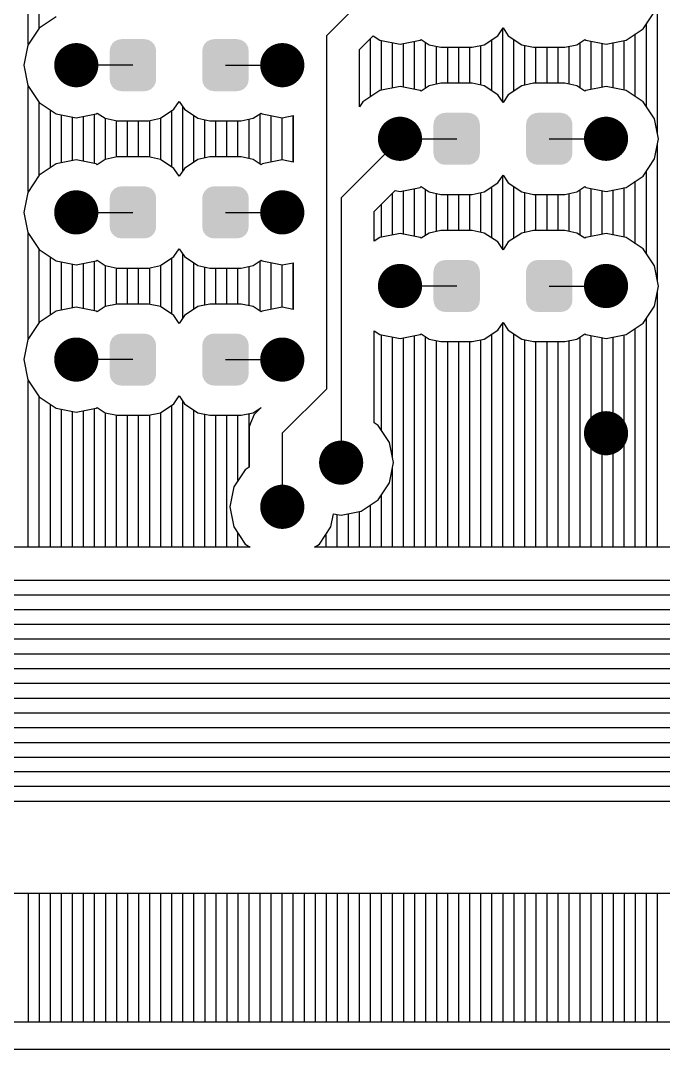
# Model space of a CAD drawing. Extents: x 295 to 953, y 10 to 290.
# Drawn here: x 664.35 to 682.66, y 85 to 114.29 of the extents above; entities that cross this region are included whole.
import ezdxf

# ---------------------------------------------------------------- set-up
doc = ezdxf.new("R2010")
doc.units = 0
doc.header["$LTSCALE"] = 5
doc.header["$MEASUREMENT"] = 0
doc.layers.get('0').update_dxf_attribs({"linetype": 'CONTINUOUS', "lineweight": 25})
doc.layers.add('DV-INT-A3_BOT', color=7, linetype='CONTINUOUS')

msp = doc.modelspace()

# ---------------------------------------------------------------- linework, layer by layer
at = {"const_width": 0.629}
for points in [[(666.253, 113.017, -1), (665.624, 113.017, -1)], [(672.12, 113.017, -1), (671.491, 113.017, -1)], [(675.473, 110.921, -1), (674.844, 110.921, -1)], [(681.34, 110.921, -1), (680.712, 110.921, -1)], [(666.253, 108.826, -1), (665.624, 108.826, -1)], [(672.12, 108.826, -1), (671.491, 108.826, -1)], [(675.473, 106.73, -1), (674.844, 106.73, -1)], [(681.34, 106.73, -1), (680.712, 106.73, -1)], [(666.253, 104.635, -1), (665.624, 104.635, -1)], [(672.12, 104.635, -1), (671.491, 104.635, -1)], [(681.34, 102.539, -1), (680.712, 102.539, -1)], [(673.796, 101.701, -1), (673.168, 101.701, -1)], [(672.12, 100.444, -1), (671.491, 100.444, -1)]]:
    msp.add_lwpolyline(points, format="xyb", close=True, dxfattribs=at)
for points in [[(668.143, 113.625), (668.079, 113.691), (666.958, 113.625), (667.027, 113.691)], [(668.079, 113.691), (668.066, 113.698), (667.027, 113.691), (667.034, 113.698)], [(668.066, 113.698), (667.986, 113.739), (667.034, 113.698), (667.121, 113.739)], [(667.986, 113.739), (667.965, 113.743), (667.121, 113.739), (667.129, 113.743)], [(667.965, 113.743), (667.883, 113.756), (667.129, 113.743), (667.221, 113.756)], [(667.883, 113.756), (667.883, 113.759), (667.221, 113.756), (667.221, 113.759)], [(670.779, 113.625), (670.715, 113.691), (669.595, 113.625), (669.663, 113.691)], [(670.715, 113.691), (670.702, 113.698), (669.663, 113.691), (669.67, 113.698)], [(670.702, 113.698), (670.622, 113.739), (669.67, 113.698), (669.757, 113.739)], [(670.622, 113.739), (670.601, 113.743), (669.757, 113.739), (669.765, 113.743)], [(670.601, 113.743), (670.519, 113.756), (669.765, 113.743), (669.857, 113.756)], [(670.519, 113.756), (670.519, 113.759), (669.857, 113.756), (669.857, 113.759)], [(668.212, 113.43), (668.198, 113.522), (666.892, 113.43), (666.907, 113.522)], [(668.212, 113.428), (668.212, 113.43), (666.892, 113.428), (666.892, 113.43)], [(668.212, 112.606), (668.212, 113.428), (666.892, 112.606), (666.892, 113.428)], [(668.198, 113.522), (668.193, 113.533), (666.907, 113.522), (666.909, 113.533)], [(668.193, 113.533), (668.152, 113.616), (666.909, 113.533), (666.953, 113.616)], [(668.152, 113.616), (668.143, 113.625), (666.953, 113.616), (666.958, 113.625)], [(670.848, 113.43), (670.834, 113.522), (669.528, 113.43), (669.544, 113.522)], [(670.848, 113.428), (670.848, 113.43), (669.528, 113.428), (669.528, 113.43)], [(670.848, 112.606), (670.848, 113.428), (669.528, 112.606), (669.528, 113.428)], [(670.834, 113.522), (670.829, 113.533), (669.544, 113.522), (669.545, 113.533)], [(670.829, 113.533), (670.788, 113.616), (669.545, 113.533), (669.59, 113.616)], [(670.788, 113.616), (670.779, 113.625), (669.59, 113.616), (669.595, 113.625)], [(668.212, 112.604), (668.212, 112.606), (666.892, 112.604), (666.892, 112.606)], [(668.196, 112.512), (668.212, 112.604), (666.906, 112.512), (666.892, 112.604)], [(668.194, 112.501), (668.196, 112.512), (666.911, 112.501), (666.906, 112.512)], [(668.15, 112.418), (668.194, 112.501), (666.952, 112.418), (666.911, 112.501)], [(670.848, 112.604), (670.848, 112.606), (669.528, 112.604), (669.528, 112.606)], [(670.832, 112.512), (670.848, 112.604), (669.542, 112.512), (669.528, 112.604)], [(670.831, 112.501), (670.832, 112.512), (669.547, 112.501), (669.542, 112.512)], [(670.787, 112.418), (670.831, 112.501), (669.588, 112.418), (669.547, 112.501)], [(668.145, 112.408), (668.15, 112.418), (666.961, 112.408), (666.952, 112.418)], [(668.077, 112.343), (668.145, 112.408), (667.025, 112.343), (666.961, 112.408)], [(668.07, 112.336), (668.077, 112.343), (667.038, 112.336), (667.025, 112.343)], [(667.983, 112.294), (668.07, 112.336), (667.117, 112.294), (667.038, 112.336)], [(667.975, 112.291), (667.983, 112.294), (667.139, 112.291), (667.117, 112.294)], [(667.883, 112.278), (667.975, 112.291), (667.221, 112.278), (667.139, 112.291)], [(667.883, 112.275), (667.883, 112.278), (667.221, 112.275), (667.221, 112.278)], [(670.782, 112.408), (670.787, 112.418), (669.597, 112.408), (669.588, 112.418)], [(670.713, 112.343), (670.782, 112.408), (669.661, 112.343), (669.597, 112.408)], [(670.706, 112.336), (670.713, 112.343), (669.674, 112.336), (669.661, 112.343)], [(670.619, 112.294), (670.706, 112.336), (669.754, 112.294), (669.674, 112.336)], [(670.611, 112.291), (670.619, 112.294), (669.775, 112.291), (669.754, 112.294)], [(670.519, 112.278), (670.611, 112.291), (669.857, 112.278), (669.775, 112.291)], [(670.519, 112.275), (670.519, 112.278), (669.857, 112.275), (669.857, 112.278)], [(677.299, 111.595), (677.286, 111.602), (676.247, 111.595), (676.254, 111.602)], [(677.286, 111.602), (677.207, 111.644), (676.254, 111.602), (676.341, 111.644)], [(677.207, 111.644), (677.185, 111.647), (676.341, 111.644), (676.349, 111.647)], [(677.185, 111.647), (677.103, 111.66), (676.349, 111.647), (676.441, 111.66)], [(677.103, 111.66), (677.103, 111.663), (676.441, 111.66), (676.441, 111.663)], [(679.936, 111.595), (679.923, 111.602), (678.883, 111.595), (678.89, 111.602)], [(679.923, 111.602), (679.843, 111.644), (678.89, 111.602), (678.978, 111.644)], [(679.843, 111.644), (679.821, 111.647), (678.978, 111.644), (678.985, 111.647)], [(679.821, 111.647), (679.739, 111.66), (678.985, 111.647), (679.077, 111.66)], [(679.739, 111.66), (679.739, 111.663), (679.077, 111.66), (679.077, 111.663)], [(677.432, 111.334), (677.418, 111.426), (676.112, 111.334), (676.128, 111.426)], [(677.432, 111.332), (677.432, 111.334), (676.112, 111.332), (676.112, 111.334)], [(677.432, 110.511), (677.432, 111.332), (676.112, 110.511), (676.112, 111.332)], [(677.418, 111.426), (677.413, 111.437), (676.128, 111.426), (676.13, 111.437)], [(677.413, 111.437), (677.372, 111.52), (676.13, 111.437), (676.174, 111.52)], [(677.372, 111.52), (677.363, 111.53), (676.174, 111.52), (676.179, 111.53)], [(677.363, 111.53), (677.299, 111.595), (676.179, 111.53), (676.247, 111.595)], [(680.068, 111.334), (680.054, 111.426), (678.748, 111.334), (678.764, 111.426)], [(680.068, 111.332), (680.068, 111.334), (678.748, 111.332), (678.748, 111.334)], [(680.068, 110.511), (680.068, 111.332), (678.748, 110.511), (678.748, 111.332)], [(680.054, 111.426), (680.049, 111.437), (678.764, 111.426), (678.766, 111.437)], [(680.049, 111.437), (680.009, 111.52), (678.766, 111.437), (678.81, 111.52)], [(680.009, 111.52), (679.999, 111.53), (678.81, 111.52), (678.815, 111.53)], [(679.999, 111.53), (679.936, 111.595), (678.815, 111.53), (678.883, 111.595)], [(677.432, 110.509), (677.432, 110.511), (676.112, 110.509), (676.112, 110.511)], [(677.417, 110.416), (677.432, 110.509), (676.126, 110.416), (676.112, 110.509)], [(680.068, 110.509), (680.068, 110.511), (678.748, 110.509), (678.748, 110.511)], [(680.053, 110.416), (680.068, 110.509), (678.762, 110.416), (678.748, 110.509)], [(677.415, 110.405), (677.417, 110.416), (676.131, 110.405), (676.126, 110.416)], [(677.371, 110.322), (677.415, 110.405), (676.172, 110.322), (676.131, 110.405)], [(677.366, 110.313), (677.371, 110.322), (676.181, 110.313), (676.172, 110.322)], [(677.297, 110.247), (677.366, 110.313), (676.245, 110.247), (676.181, 110.313)], [(677.29, 110.24), (677.297, 110.247), (676.258, 110.24), (676.245, 110.247)], [(677.203, 110.199), (677.29, 110.24), (676.338, 110.199), (676.258, 110.24)], [(677.195, 110.195), (677.203, 110.199), (676.359, 110.195), (676.338, 110.199)], [(677.103, 110.182), (677.195, 110.195), (676.441, 110.182), (676.359, 110.195)], [(677.103, 110.18), (677.103, 110.182), (676.441, 110.18), (676.441, 110.182)], [(680.051, 110.405), (680.053, 110.416), (678.768, 110.405), (678.762, 110.416)], [(680.007, 110.322), (680.051, 110.405), (678.808, 110.322), (678.768, 110.405)], [(680.002, 110.313), (680.007, 110.322), (678.817, 110.313), (678.808, 110.322)], [(679.933, 110.247), (680.002, 110.313), (678.881, 110.247), (678.817, 110.313)], [(679.926, 110.24), (679.933, 110.247), (678.894, 110.24), (678.881, 110.247)], [(679.839, 110.199), (679.926, 110.24), (678.974, 110.199), (678.894, 110.24)], [(679.832, 110.195), (679.839, 110.199), (678.995, 110.195), (678.974, 110.199)], [(679.739, 110.182), (679.832, 110.195), (679.077, 110.182), (678.995, 110.195)], [(679.739, 110.18), (679.739, 110.182), (679.077, 110.18), (679.077, 110.182)], [(668.066, 109.507), (667.986, 109.548), (667.034, 109.507), (667.121, 109.548)], [(667.986, 109.548), (667.965, 109.552), (667.121, 109.548), (667.129, 109.552)], [(667.965, 109.552), (667.883, 109.565), (667.129, 109.552), (667.221, 109.565)], [(667.883, 109.565), (667.883, 109.568), (667.221, 109.565), (667.221, 109.568)], [(670.702, 109.507), (670.622, 109.548), (669.67, 109.507), (669.757, 109.548)], [(670.622, 109.548), (670.601, 109.552), (669.757, 109.548), (669.765, 109.552)], [(670.601, 109.552), (670.519, 109.565), (669.765, 109.552), (669.857, 109.565)], [(670.519, 109.565), (670.519, 109.568), (669.857, 109.565), (669.857, 109.568)], [(668.212, 109.239), (668.198, 109.331), (666.892, 109.239), (666.907, 109.331)], [(668.198, 109.331), (668.193, 109.342), (666.907, 109.331), (666.909, 109.342)], [(668.193, 109.342), (668.152, 109.425), (666.909, 109.342), (666.953, 109.425)], [(668.152, 109.425), (668.143, 109.434), (666.953, 109.425), (666.958, 109.434)], [(668.143, 109.434), (668.079, 109.5), (666.958, 109.434), (667.027, 109.5)], [(668.079, 109.5), (668.066, 109.507), (667.027, 109.5), (667.034, 109.507)], [(670.848, 109.239), (670.834, 109.331), (669.528, 109.239), (669.544, 109.331)], [(670.834, 109.331), (670.829, 109.342), (669.544, 109.331), (669.545, 109.342)], [(670.829, 109.342), (670.788, 109.425), (669.545, 109.342), (669.59, 109.425)], [(670.788, 109.425), (670.779, 109.434), (669.59, 109.425), (669.595, 109.434)], [(670.779, 109.434), (670.715, 109.5), (669.595, 109.434), (669.663, 109.5)], [(670.715, 109.5), (670.702, 109.507), (669.663, 109.5), (669.67, 109.507)], [(668.212, 109.237), (668.212, 109.239), (666.892, 109.237), (666.892, 109.239)], [(668.212, 108.415), (668.212, 109.237), (666.892, 108.415), (666.892, 109.237)], [(670.848, 109.237), (670.848, 109.239), (669.528, 109.237), (669.528, 109.239)], [(670.848, 108.415), (670.848, 109.237), (669.528, 108.415), (669.528, 109.237)], [(668.212, 108.413), (668.212, 108.415), (666.892, 108.413), (666.892, 108.415)], [(668.196, 108.321), (668.212, 108.413), (666.906, 108.321), (666.892, 108.413)], [(670.848, 108.413), (670.848, 108.415), (669.528, 108.413), (669.528, 108.415)], [(670.832, 108.321), (670.848, 108.413), (669.542, 108.321), (669.528, 108.413)], [(668.194, 108.31), (668.196, 108.321), (666.911, 108.31), (666.906, 108.321)], [(668.15, 108.227), (668.194, 108.31), (666.952, 108.227), (666.911, 108.31)], [(668.145, 108.217), (668.15, 108.227), (666.961, 108.217), (666.952, 108.227)], [(668.077, 108.152), (668.145, 108.217), (667.025, 108.152), (666.961, 108.217)], [(668.07, 108.145), (668.077, 108.152), (667.038, 108.145), (667.025, 108.152)], [(667.983, 108.103), (668.07, 108.145), (667.117, 108.103), (667.038, 108.145)], [(667.975, 108.1), (667.983, 108.103), (667.139, 108.1), (667.117, 108.103)], [(667.883, 108.087), (667.975, 108.1), (667.221, 108.087), (667.139, 108.1)], [(667.883, 108.084), (667.883, 108.087), (667.221, 108.084), (667.221, 108.087)], [(670.831, 108.31), (670.832, 108.321), (669.547, 108.31), (669.542, 108.321)], [(670.787, 108.227), (670.831, 108.31), (669.588, 108.227), (669.547, 108.31)], [(670.782, 108.217), (670.787, 108.227), (669.597, 108.217), (669.588, 108.227)], [(670.713, 108.152), (670.782, 108.217), (669.661, 108.152), (669.597, 108.217)], [(670.706, 108.145), (670.713, 108.152), (669.674, 108.145), (669.661, 108.152)], [(670.619, 108.103), (670.706, 108.145), (669.754, 108.103), (669.674, 108.145)], [(670.611, 108.1), (670.619, 108.103), (669.775, 108.1), (669.754, 108.103)], [(670.519, 108.087), (670.611, 108.1), (669.857, 108.087), (669.775, 108.1)], [(670.519, 108.084), (670.519, 108.087), (669.857, 108.084), (669.857, 108.087)], [(677.432, 107.143), (677.418, 107.235), (676.112, 107.143), (676.128, 107.235)], [(677.418, 107.235), (677.413, 107.246), (676.128, 107.235), (676.13, 107.246)], [(677.413, 107.246), (677.372, 107.329), (676.13, 107.246), (676.174, 107.329)], [(677.372, 107.329), (677.363, 107.339), (676.174, 107.329), (676.179, 107.339)], [(677.363, 107.339), (677.299, 107.404), (676.179, 107.339), (676.247, 107.404)], [(677.299, 107.404), (677.286, 107.411), (676.247, 107.404), (676.254, 107.411)], [(677.286, 107.411), (677.207, 107.453), (676.254, 107.411), (676.341, 107.453)], [(677.207, 107.453), (677.185, 107.456), (676.341, 107.453), (676.349, 107.456)], [(677.185, 107.456), (677.103, 107.469), (676.349, 107.456), (676.441, 107.469)], [(677.103, 107.469), (677.103, 107.472), (676.441, 107.469), (676.441, 107.472)], [(680.068, 107.143), (680.054, 107.235), (678.748, 107.143), (678.764, 107.235)], [(680.054, 107.235), (680.049, 107.246), (678.764, 107.235), (678.766, 107.246)], [(680.049, 107.246), (680.009, 107.329), (678.766, 107.246), (678.81, 107.329)], [(680.009, 107.329), (679.999, 107.339), (678.81, 107.329), (678.815, 107.339)], [(679.999, 107.339), (679.936, 107.404), (678.815, 107.339), (678.883, 107.404)], [(679.936, 107.404), (679.923, 107.411), (678.883, 107.404), (678.89, 107.411)], [(679.923, 107.411), (679.843, 107.453), (678.89, 107.411), (678.978, 107.453)], [(679.843, 107.453), (679.821, 107.456), (678.978, 107.453), (678.985, 107.456)], [(679.821, 107.456), (679.739, 107.469), (678.985, 107.456), (679.077, 107.469)], [(679.739, 107.469), (679.739, 107.472), (679.077, 107.469), (679.077, 107.472)], [(677.432, 107.141), (677.432, 107.143), (676.112, 107.141), (676.112, 107.143)], [(677.432, 106.32), (677.432, 107.141), (676.112, 106.32), (676.112, 107.141)], [(680.068, 107.141), (680.068, 107.143), (678.748, 107.141), (678.748, 107.143)], [(680.068, 106.32), (680.068, 107.141), (678.748, 106.32), (678.748, 107.141)], [(677.432, 106.318), (677.432, 106.32), (676.112, 106.318), (676.112, 106.32)], [(677.417, 106.225), (677.432, 106.318), (676.126, 106.225), (676.112, 106.318)], [(677.415, 106.214), (677.417, 106.225), (676.131, 106.214), (676.126, 106.225)], [(677.371, 106.131), (677.415, 106.214), (676.172, 106.131), (676.131, 106.214)], [(677.366, 106.122), (677.371, 106.131), (676.181, 106.122), (676.172, 106.131)], [(677.297, 106.056), (677.366, 106.122), (676.245, 106.056), (676.181, 106.122)], [(677.29, 106.049), (677.297, 106.056), (676.258, 106.049), (676.245, 106.056)], [(677.203, 106.008), (677.29, 106.049), (676.338, 106.008), (676.258, 106.049)], [(680.068, 106.318), (680.068, 106.32), (678.748, 106.318), (678.748, 106.32)], [(680.053, 106.225), (680.068, 106.318), (678.762, 106.225), (678.748, 106.318)], [(680.051, 106.214), (680.053, 106.225), (678.768, 106.214), (678.762, 106.225)], [(680.007, 106.131), (680.051, 106.214), (678.808, 106.131), (678.768, 106.214)], [(680.002, 106.122), (680.007, 106.131), (678.817, 106.122), (678.808, 106.131)], [(679.933, 106.056), (680.002, 106.122), (678.881, 106.056), (678.817, 106.122)], [(679.926, 106.049), (679.933, 106.056), (678.894, 106.049), (678.881, 106.056)], [(679.839, 106.008), (679.926, 106.049), (678.974, 106.008), (678.894, 106.049)], [(677.195, 106.004), (677.203, 106.008), (676.359, 106.004), (676.338, 106.008)], [(677.103, 105.991), (677.195, 106.004), (676.441, 105.991), (676.359, 106.004)], [(677.103, 105.989), (677.103, 105.991), (676.441, 105.989), (676.441, 105.991)], [(679.832, 106.004), (679.839, 106.008), (678.995, 106.004), (678.974, 106.008)], [(679.739, 105.991), (679.832, 106.004), (679.077, 105.991), (678.995, 106.004)], [(679.739, 105.989), (679.739, 105.991), (679.077, 105.989), (679.077, 105.991)], [(668.193, 105.151), (668.152, 105.234), (666.909, 105.151), (666.953, 105.234)], [(668.152, 105.234), (668.143, 105.243), (666.953, 105.234), (666.958, 105.243)], [(668.143, 105.243), (668.079, 105.309), (666.958, 105.243), (667.027, 105.309)], [(668.079, 105.309), (668.066, 105.316), (667.027, 105.309), (667.034, 105.316)], [(668.066, 105.316), (667.986, 105.357), (667.034, 105.316), (667.121, 105.357)], [(667.986, 105.357), (667.965, 105.361), (667.121, 105.357), (667.129, 105.361)], [(667.965, 105.361), (667.883, 105.374), (667.129, 105.361), (667.221, 105.374)], [(667.883, 105.374), (667.883, 105.377), (667.221, 105.374), (667.221, 105.377)], [(670.829, 105.151), (670.788, 105.234), (669.545, 105.151), (669.59, 105.234)], [(670.788, 105.234), (670.779, 105.243), (669.59, 105.234), (669.595, 105.243)], [(670.779, 105.243), (670.715, 105.309), (669.595, 105.243), (669.663, 105.309)], [(670.715, 105.309), (670.702, 105.316), (669.663, 105.309), (669.67, 105.316)], [(670.702, 105.316), (670.622, 105.357), (669.67, 105.316), (669.757, 105.357)], [(670.622, 105.357), (670.601, 105.361), (669.757, 105.357), (669.765, 105.361)], [(670.601, 105.361), (670.519, 105.374), (669.765, 105.361), (669.857, 105.374)], [(670.519, 105.374), (670.519, 105.377), (669.857, 105.374), (669.857, 105.377)], [(668.212, 105.048), (668.198, 105.14), (666.892, 105.048), (666.907, 105.14)], [(668.212, 105.046), (668.212, 105.048), (666.892, 105.046), (666.892, 105.048)], [(668.212, 104.224), (668.212, 105.046), (666.892, 104.224), (666.892, 105.046)], [(668.198, 105.14), (668.193, 105.151), (666.907, 105.14), (666.909, 105.151)], [(670.848, 105.048), (670.834, 105.14), (669.528, 105.048), (669.544, 105.14)], [(670.848, 105.046), (670.848, 105.048), (669.528, 105.046), (669.528, 105.048)], [(670.848, 104.224), (670.848, 105.046), (669.528, 104.224), (669.528, 105.046)], [(670.834, 105.14), (670.829, 105.151), (669.544, 105.14), (669.545, 105.151)], [(668.212, 104.222), (668.212, 104.224), (666.892, 104.222), (666.892, 104.224)], [(668.196, 104.13), (668.212, 104.222), (666.906, 104.13), (666.892, 104.222)], [(668.194, 104.119), (668.196, 104.13), (666.911, 104.119), (666.906, 104.13)], [(668.15, 104.036), (668.194, 104.119), (666.952, 104.036), (666.911, 104.119)], [(668.145, 104.026), (668.15, 104.036), (666.961, 104.026), (666.952, 104.036)], [(668.077, 103.961), (668.145, 104.026), (667.025, 103.961), (666.961, 104.026)], [(670.848, 104.222), (670.848, 104.224), (669.528, 104.222), (669.528, 104.224)], [(670.832, 104.13), (670.848, 104.222), (669.542, 104.13), (669.528, 104.222)], [(670.831, 104.119), (670.832, 104.13), (669.547, 104.119), (669.542, 104.13)], [(670.787, 104.036), (670.831, 104.119), (669.588, 104.036), (669.547, 104.119)], [(670.782, 104.026), (670.787, 104.036), (669.597, 104.026), (669.588, 104.036)], [(670.713, 103.961), (670.782, 104.026), (669.661, 103.961), (669.597, 104.026)], [(668.07, 103.954), (668.077, 103.961), (667.038, 103.954), (667.025, 103.961)], [(667.983, 103.912), (668.07, 103.954), (667.117, 103.912), (667.038, 103.954)], [(667.975, 103.909), (667.983, 103.912), (667.139, 103.909), (667.117, 103.912)], [(667.883, 103.896), (667.975, 103.909), (667.221, 103.896), (667.139, 103.909)], [(667.883, 103.893), (667.883, 103.896), (667.221, 103.893), (667.221, 103.896)], [(670.706, 103.954), (670.713, 103.961), (669.674, 103.954), (669.661, 103.961)], [(670.619, 103.912), (670.706, 103.954), (669.754, 103.912), (669.674, 103.954)], [(670.611, 103.909), (670.619, 103.912), (669.775, 103.909), (669.754, 103.912)], [(670.519, 103.896), (670.611, 103.909), (669.857, 103.896), (669.775, 103.909)], [(670.519, 103.893), (670.519, 103.896), (669.857, 103.893), (669.857, 103.896)]]:
    msp.add_solid(points)
at = {"layer": 'DV-INT-A3_BOT'}
for p, q in [((664.572, 113.616), (664.572, 138.762)), ((664.886, 114.077), (664.886, 138.825)), ((674.32, 115.112), (673.063, 113.855)), ((682.489, 111.064), (682.489, 114.966)), ((682.082, 114.052), (682.405, 114.538)), ((665.364, 114.396), (664.878, 114.073)), ((664.878, 114.073), (664.555, 113.587)), ((677.941, 113.855), (678.092, 114.077)), ((678.088, 111.952), (678.088, 114.077)), ((678.092, 114.077), (678.239, 113.855)), ((681.596, 113.729), (682.082, 114.052)), ((682.174, 111.835), (682.174, 114.195)), ((673.063, 113.855), (673.063, 103.797)), ((674.006, 113.461), (674.396, 113.855)), ((674.316, 112.124), (674.316, 113.775)), ((674.396, 113.855), (674.584, 113.729)), ((674.584, 113.729), (675.159, 113.616)), ((674.631, 112.309), (674.631, 113.721)), ((674.945, 112.371), (674.945, 113.658)), ((675.159, 113.616), (675.729, 113.729)), ((675.573, 112.33), (675.573, 113.7)), ((675.729, 113.729), (675.758, 113.75)), ((675.758, 113.75), (675.984, 113.599)), ((675.888, 112.367), (675.888, 113.662)), ((677.556, 113.599), (677.941, 113.855)), ((677.774, 112.283), (677.774, 113.746)), ((678.239, 113.855), (678.625, 113.599)), ((678.402, 112.283), (678.402, 113.746)), ((680.196, 113.599), (680.422, 113.75)), ((680.288, 112.367), (680.288, 113.662)), ((680.422, 113.75), (680.452, 113.729)), ((680.452, 113.729), (681.026, 113.616)), ((680.603, 112.33), (680.603, 113.7)), ((681.026, 113.616), (681.596, 113.729)), ((681.231, 112.371), (681.231, 113.658)), ((681.546, 112.309), (681.546, 113.721)), ((681.86, 112.124), (681.86, 113.905)), ((664.555, 113.587), (664.442, 113.017)), ((674.006, 111.835), (674.006, 113.461)), ((675.259, 112.392), (675.259, 113.637)), ((675.984, 113.599), (676.324, 113.528)), ((676.202, 112.476), (676.202, 113.553)), ((676.324, 113.528), (677.216, 113.528)), ((676.516, 112.501), (676.516, 113.528)), ((676.831, 112.501), (676.831, 113.528)), ((677.145, 112.501), (677.145, 113.528)), ((677.216, 113.528), (677.556, 113.599)), ((677.459, 112.451), (677.459, 113.578)), ((678.625, 113.599), (678.964, 113.528)), ((678.717, 112.451), (678.717, 113.578)), ((678.964, 113.528), (679.857, 113.528)), ((679.031, 112.501), (679.031, 113.528)), ((679.345, 112.501), (679.345, 113.528)), ((679.66, 112.501), (679.66, 113.528)), ((679.857, 113.528), (680.196, 113.599)), ((679.974, 112.476), (679.974, 113.553)), ((680.917, 112.392), (680.917, 113.637)), ((664.442, 113.017), (664.555, 112.443)), ((667.552, 113.017), (665.938, 113.017)), ((670.188, 113.017), (671.806, 113.017)), ((676.324, 112.501), (675.984, 112.43)), ((677.216, 112.501), (676.324, 112.501)), ((677.556, 112.43), (677.216, 112.501)), ((678.964, 112.501), (678.625, 112.43)), ((679.857, 112.501), (678.964, 112.501)), ((680.196, 112.43), (679.857, 112.501)), ((664.555, 112.443), (664.878, 111.957)), ((664.572, 109.425), (664.572, 112.413)), ((674.584, 112.3), (674.098, 111.977)), ((675.159, 112.413), (674.584, 112.3)), ((675.729, 112.3), (675.159, 112.413)), ((675.758, 112.279), (675.729, 112.3)), ((675.984, 112.43), (675.758, 112.279)), ((677.941, 112.174), (677.556, 112.43)), ((678.625, 112.43), (678.239, 112.174)), ((680.422, 112.279), (680.196, 112.43)), ((680.452, 112.3), (680.422, 112.279)), ((681.026, 112.413), (680.452, 112.3)), ((681.596, 112.3), (681.026, 112.413)), ((682.082, 111.977), (681.596, 112.3)), ((664.878, 111.957), (665.364, 111.634)), ((664.886, 109.886), (664.886, 111.952)), ((668.721, 111.76), (668.872, 111.982)), ((668.872, 111.982), (669.019, 111.76)), ((674.098, 111.977), (674.006, 111.835)), ((678.092, 111.952), (677.941, 112.174)), ((678.239, 112.174), (678.092, 111.952)), ((682.405, 111.491), (682.082, 111.977)), ((665.201, 110.1), (665.201, 111.739)), ((665.364, 111.634), (665.938, 111.521)), ((665.515, 110.234), (665.515, 111.604)), ((665.938, 111.521), (666.508, 111.634)), ((666.458, 110.213), (666.458, 111.625)), ((666.508, 111.634), (666.538, 111.655)), ((666.538, 111.655), (666.764, 111.504)), ((668.336, 111.504), (668.721, 111.76)), ((668.658, 110.121), (668.658, 111.718)), ((668.973, 110.016), (668.973, 111.822)), ((669.019, 111.76), (669.404, 111.504)), ((670.976, 111.504), (671.202, 111.655)), ((671.173, 110.205), (671.173, 111.634)), ((671.202, 111.655), (671.232, 111.634)), ((671.232, 111.634), (671.806, 111.521)), ((665.829, 110.297), (665.829, 111.542)), ((666.144, 110.276), (666.144, 111.563)), ((666.764, 111.504), (667.103, 111.433)), ((666.772, 110.339), (666.772, 111.5)), ((667.087, 110.402), (667.087, 111.437)), ((667.103, 111.433), (667.996, 111.433)), ((667.401, 110.406), (667.401, 111.433)), ((667.715, 110.406), (667.715, 111.433)), ((667.996, 111.433), (668.336, 111.504)), ((668.03, 110.397), (668.03, 111.441)), ((668.344, 110.33), (668.344, 111.508)), ((669.287, 110.259), (669.287, 111.579)), ((669.404, 111.504), (669.744, 111.433)), ((669.601, 110.377), (669.601, 111.462)), ((669.744, 111.433), (670.636, 111.433)), ((669.916, 110.406), (669.916, 111.433)), ((670.23, 110.406), (670.23, 111.433)), ((670.544, 110.406), (670.544, 111.433)), ((670.636, 111.433), (670.976, 111.504)), ((670.859, 110.36), (670.859, 111.479)), ((671.487, 110.255), (671.487, 111.584)), ((671.802, 110.318), (671.802, 111.521)), ((671.806, 111.521), (672.12, 111.584)), ((672.116, 110.255), (672.116, 111.584)), ((672.12, 111.584), (672.12, 110.255)), ((682.518, 110.921), (682.405, 111.491)), ((675.159, 110.921), (673.482, 109.245)), ((675.159, 110.921), (676.772, 110.921)), ((679.408, 110.921), (681.026, 110.921)), ((682.405, 110.347), (682.518, 110.921)), ((682.489, 106.873), (682.489, 110.775)), ((665.364, 110.205), (664.878, 109.882)), ((665.938, 110.318), (665.364, 110.205)), ((666.508, 110.205), (665.938, 110.318)), ((666.538, 110.184), (666.508, 110.205)), ((666.764, 110.335), (666.538, 110.184)), ((667.103, 110.406), (666.764, 110.335)), ((667.996, 110.406), (667.103, 110.406)), ((668.336, 110.335), (667.996, 110.406)), ((668.721, 110.079), (668.336, 110.335)), ((669.404, 110.335), (669.019, 110.079)), ((669.744, 110.406), (669.404, 110.335)), ((670.636, 110.406), (669.744, 110.406)), ((670.976, 110.335), (670.636, 110.406)), ((671.202, 110.184), (670.976, 110.335)), ((671.232, 110.205), (671.202, 110.184)), ((671.806, 110.318), (671.232, 110.205)), ((672.12, 110.255), (671.806, 110.318)), ((682.082, 109.861), (682.405, 110.347)), ((664.878, 109.882), (664.555, 109.396)), ((668.872, 109.857), (668.721, 110.079)), ((669.019, 110.079), (668.872, 109.857)), ((677.941, 109.664), (678.092, 109.886)), ((678.088, 107.761), (678.088, 109.886)), ((678.092, 109.886), (678.239, 109.664)), ((681.596, 109.538), (682.082, 109.861)), ((682.174, 107.644), (682.174, 110.004)), ((675.729, 109.538), (675.758, 109.559)), ((675.758, 109.559), (675.984, 109.408)), ((677.556, 109.408), (677.941, 109.664)), ((677.774, 108.092), (677.774, 109.555)), ((678.239, 109.664), (678.625, 109.408)), ((678.402, 108.092), (678.402, 109.555)), ((680.196, 109.408), (680.422, 109.559)), ((680.422, 109.559), (680.452, 109.538)), ((681.86, 107.933), (681.86, 109.714)), ((664.555, 109.396), (664.442, 108.826)), ((674.425, 108.851), (675.02, 109.45)), ((674.945, 108.18), (674.945, 109.375)), ((675.02, 109.45), (675.159, 109.425)), ((675.159, 109.425), (675.729, 109.538)), ((675.259, 108.201), (675.259, 109.446)), ((675.573, 108.139), (675.573, 109.509)), ((675.888, 108.176), (675.888, 109.471)), ((675.984, 109.408), (676.324, 109.337)), ((676.202, 108.285), (676.202, 109.362)), ((676.324, 109.337), (677.216, 109.337)), ((676.516, 108.31), (676.516, 109.337)), ((676.831, 108.31), (676.831, 109.337)), ((677.145, 108.31), (677.145, 109.337)), ((677.216, 109.337), (677.556, 109.408)), ((677.459, 108.26), (677.459, 109.387)), ((678.625, 109.408), (678.964, 109.337)), ((678.717, 108.26), (678.717, 109.387)), ((678.964, 109.337), (679.857, 109.337)), ((679.031, 108.31), (679.031, 109.337)), ((679.345, 108.31), (679.345, 109.337)), ((679.66, 108.31), (679.66, 109.337)), ((679.857, 109.337), (680.196, 109.408)), ((679.974, 108.285), (679.974, 109.362)), ((680.288, 108.176), (680.288, 109.471)), ((680.452, 109.538), (681.026, 109.425)), ((680.603, 108.139), (680.603, 109.509)), ((680.917, 108.201), (680.917, 109.446)), ((681.026, 109.425), (681.596, 109.538)), ((681.231, 108.18), (681.231, 109.467)), ((681.546, 108.118), (681.546, 109.53)), ((673.482, 109.245), (673.482, 101.701)), ((674.631, 108.118), (674.631, 109.061)), ((664.442, 108.826), (664.555, 108.252)), ((665.938, 108.826), (667.552, 108.826)), ((670.188, 108.826), (671.806, 108.826)), ((674.425, 108.004), (674.425, 108.851)), ((664.555, 108.252), (664.878, 107.766)), ((664.572, 105.234), (664.572, 108.222)), ((674.584, 108.109), (674.425, 108.004)), ((675.159, 108.222), (674.584, 108.109)), ((675.729, 108.109), (675.159, 108.222)), ((675.758, 108.088), (675.729, 108.109)), ((675.984, 108.239), (675.758, 108.088)), ((676.324, 108.31), (675.984, 108.239)), ((677.216, 108.31), (676.324, 108.31)), ((677.556, 108.239), (677.216, 108.31)), ((677.941, 107.983), (677.556, 108.239)), ((678.625, 108.239), (678.239, 107.983)), ((678.964, 108.31), (678.625, 108.239)), ((679.857, 108.31), (678.964, 108.31)), ((680.196, 108.239), (679.857, 108.31)), ((680.422, 108.088), (680.196, 108.239)), ((680.452, 108.109), (680.422, 108.088)), ((681.026, 108.222), (680.452, 108.109)), ((681.596, 108.109), (681.026, 108.222)), ((682.082, 107.786), (681.596, 108.109)), ((668.721, 107.569), (668.872, 107.791)), ((668.872, 107.791), (669.019, 107.569)), ((678.092, 107.761), (677.941, 107.983)), ((678.239, 107.983), (678.092, 107.761)), ((664.878, 107.766), (665.364, 107.443)), ((664.886, 105.695), (664.886, 107.761)), ((665.201, 105.909), (665.201, 107.548)), ((668.336, 107.313), (668.721, 107.569)), ((668.658, 105.93), (668.658, 107.527)), ((668.973, 105.825), (668.973, 107.631)), ((669.019, 107.569), (669.404, 107.313)), ((682.405, 107.3), (682.082, 107.786)), ((665.364, 107.443), (665.938, 107.33)), ((665.515, 106.043), (665.515, 107.413)), ((665.829, 106.106), (665.829, 107.351)), ((665.938, 107.33), (666.508, 107.443)), ((666.144, 106.085), (666.144, 107.372)), ((666.458, 106.022), (666.458, 107.434)), ((666.508, 107.443), (666.538, 107.464)), ((666.538, 107.464), (666.764, 107.313)), ((666.764, 107.313), (667.103, 107.242)), ((666.772, 106.148), (666.772, 107.309)), ((667.087, 106.211), (667.087, 107.246)), ((667.103, 107.242), (667.996, 107.242)), ((667.401, 106.215), (667.401, 107.242)), ((667.715, 106.215), (667.715, 107.242)), ((667.996, 107.242), (668.336, 107.313)), ((668.03, 106.206), (668.03, 107.25)), ((668.344, 106.139), (668.344, 107.317)), ((669.287, 106.068), (669.287, 107.388)), ((669.404, 107.313), (669.744, 107.242)), ((669.601, 106.186), (669.601, 107.271)), ((669.744, 107.242), (670.636, 107.242)), ((669.916, 106.215), (669.916, 107.242)), ((670.23, 106.215), (670.23, 107.242)), ((670.544, 106.215), (670.544, 107.242)), ((670.636, 107.242), (670.976, 107.313)), ((670.859, 106.169), (670.859, 107.288)), ((670.976, 107.313), (671.202, 107.464)), ((671.173, 106.014), (671.173, 107.443)), ((671.202, 107.464), (671.232, 107.443)), ((671.232, 107.443), (671.806, 107.33)), ((671.487, 106.064), (671.487, 107.393)), ((671.802, 106.127), (671.802, 107.33)), ((671.806, 107.33), (672.12, 107.393)), ((672.116, 106.064), (672.116, 107.393)), ((672.12, 107.393), (672.12, 106.064)), ((682.518, 106.73), (682.405, 107.3)), ((676.772, 106.73), (675.159, 106.73)), ((679.408, 106.73), (681.026, 106.73)), ((682.405, 106.156), (682.518, 106.73)), ((682.489, 99.291), (682.489, 106.584)), ((665.938, 106.127), (665.364, 106.014)), ((666.508, 106.014), (665.938, 106.127)), ((666.764, 106.144), (666.538, 105.993)), ((667.103, 106.215), (666.764, 106.144)), ((667.996, 106.215), (667.103, 106.215)), ((668.336, 106.144), (667.996, 106.215)), ((668.721, 105.888), (668.336, 106.144)), ((669.404, 106.144), (669.019, 105.888)), ((669.744, 106.215), (669.404, 106.144)), ((670.636, 106.215), (669.744, 106.215)), ((670.976, 106.144), (670.636, 106.215)), ((671.202, 105.993), (670.976, 106.144)), ((671.806, 106.127), (671.232, 106.014)), ((672.12, 106.064), (671.806, 106.127)), ((682.082, 105.67), (682.405, 106.156)), ((665.364, 106.014), (664.878, 105.691)), ((666.538, 105.993), (666.508, 106.014)), ((668.872, 105.666), (668.721, 105.888)), ((669.019, 105.888), (668.872, 105.666)), ((671.232, 106.014), (671.202, 105.993)), ((682.174, 99.291), (682.174, 105.813)), ((664.878, 105.691), (664.555, 105.205)), ((674.425, 102.833), (674.425, 105.452)), ((674.425, 105.452), (674.584, 105.347)), ((677.556, 105.217), (677.941, 105.473)), ((677.941, 105.473), (678.092, 105.695)), ((678.088, 99.291), (678.088, 105.695)), ((678.092, 105.695), (678.239, 105.473)), ((678.239, 105.473), (678.625, 105.217)), ((681.596, 105.347), (682.082, 105.67)), ((681.86, 99.291), (681.86, 105.523)), ((664.555, 105.205), (664.442, 104.635)), ((674.584, 105.347), (675.159, 105.234)), ((674.631, 102.615), (674.631, 105.339)), ((674.945, 101.844), (674.945, 105.276)), ((675.159, 105.234), (675.729, 105.347)), ((675.259, 99.291), (675.259, 105.255)), ((675.573, 99.291), (675.573, 105.318)), ((675.729, 105.347), (675.758, 105.368)), ((675.758, 105.368), (675.984, 105.217)), ((675.888, 99.291), (675.888, 105.28)), ((675.984, 105.217), (676.324, 105.146)), ((676.202, 99.291), (676.202, 105.171)), ((677.216, 105.146), (677.556, 105.217)), ((677.459, 99.291), (677.459, 105.196)), ((677.774, 99.291), (677.774, 105.364)), ((678.402, 99.291), (678.402, 105.364)), ((678.625, 105.217), (678.964, 105.146)), ((678.717, 99.291), (678.717, 105.196)), ((679.857, 105.146), (680.196, 105.217)), ((679.974, 99.291), (679.974, 105.171)), ((680.196, 105.217), (680.422, 105.368)), ((680.288, 99.291), (680.288, 105.28)), ((680.422, 105.368), (680.452, 105.347)), ((680.452, 105.347), (681.026, 105.234)), ((680.603, 99.291), (680.603, 105.318)), ((680.917, 99.291), (680.917, 105.255)), ((681.026, 105.234), (681.596, 105.347)), ((681.231, 99.291), (681.231, 105.276)), ((681.546, 99.291), (681.546, 105.339)), ((676.324, 105.146), (677.216, 105.146)), ((676.516, 99.291), (676.516, 105.146)), ((676.831, 99.291), (676.831, 105.146)), ((677.145, 99.291), (677.145, 105.146)), ((678.964, 105.146), (679.857, 105.146)), ((679.031, 99.291), (679.031, 105.146)), ((679.345, 99.291), (679.345, 105.146)), ((679.66, 99.291), (679.66, 105.146)), ((664.442, 104.635), (664.555, 104.061)), ((667.552, 104.635), (665.938, 104.635)), ((670.188, 104.635), (671.806, 104.635)), ((664.555, 104.061), (664.878, 103.575)), ((664.572, 99.291), (664.572, 104.031)), ((673.063, 103.797), (671.806, 102.539)), ((664.878, 103.575), (665.364, 103.252)), ((664.886, 99.291), (664.886, 103.57)), ((668.721, 103.378), (668.872, 103.6)), ((668.872, 103.6), (669.019, 103.378)), ((668.973, 99.291), (668.973, 103.44)), ((665.201, 99.291), (665.201, 103.357)), ((665.364, 103.252), (665.938, 103.139)), ((665.515, 99.291), (665.515, 103.222)), ((665.829, 99.291), (665.829, 103.16)), ((665.938, 103.139), (666.508, 103.252)), ((666.144, 99.291), (666.144, 103.181)), ((666.458, 99.291), (666.458, 103.243)), ((666.508, 103.252), (666.538, 103.273)), ((666.538, 103.273), (666.764, 103.122)), ((666.764, 103.122), (667.103, 103.051)), ((666.772, 99.291), (666.772, 103.118)), ((667.996, 103.051), (668.336, 103.122)), ((668.336, 103.122), (668.721, 103.378)), ((668.344, 99.291), (668.344, 103.126)), ((668.658, 99.291), (668.658, 103.336)), ((669.019, 103.378), (669.404, 103.122)), ((669.287, 99.291), (669.287, 103.197)), ((669.404, 103.122), (669.744, 103.051)), ((670.636, 103.051), (670.976, 103.122)), ((670.976, 103.122), (671.202, 103.273)), ((671.202, 103.269), (671.005, 103.072)), ((671.173, 103.243), (671.173, 103.252)), ((671.202, 103.273), (671.202, 103.269)), ((667.087, 99.291), (667.087, 103.055)), ((667.103, 103.051), (667.996, 103.051)), ((667.401, 99.291), (667.401, 103.051)), ((667.715, 99.291), (667.715, 103.051)), ((668.03, 99.291), (668.03, 103.059)), ((669.601, 99.291), (669.601, 103.08)), ((669.744, 103.051), (670.636, 103.051)), ((669.916, 99.291), (669.916, 103.051)), ((670.23, 99.291), (670.23, 103.051)), ((670.544, 101.198), (670.544, 103.051)), ((670.859, 101.575), (670.859, 103.097)), ((670.905, 102.824), (670.863, 102.724)), ((671.005, 103.072), (670.905, 102.824)), ((674.538, 102.757), (674.425, 102.833)), ((670.863, 102.724), (670.863, 101.575)), ((671.806, 102.539), (671.806, 100.444)), ((674.861, 102.271), (674.538, 102.757)), ((674.974, 101.701), (674.861, 102.271)), ((674.861, 101.127), (674.974, 101.701)), ((670.745, 101.5), (670.423, 101.014)), ((670.863, 101.575), (670.745, 101.5)), ((674.945, 99.291), (674.945, 101.554)), ((674.538, 100.641), (674.861, 101.127)), ((670.423, 101.014), (670.31, 100.444)), ((674.631, 99.291), (674.631, 100.783)), ((674.052, 100.318), (674.538, 100.641)), ((674.316, 99.291), (674.316, 100.494)), ((670.31, 100.444), (670.423, 99.87)), ((673.185, 99.87), (673.26, 100.247)), ((673.26, 100.247), (673.482, 100.205)), ((673.373, 99.291), (673.373, 100.226)), ((673.482, 100.205), (674.052, 100.318)), ((673.688, 99.291), (673.688, 100.247)), ((674.002, 99.291), (674.002, 100.31)), ((670.423, 99.87), (670.745, 99.384)), ((670.544, 99.291), (670.544, 99.685)), ((672.862, 99.384), (673.185, 99.87)), ((673.059, 99.291), (673.059, 99.681)), ((670.745, 99.384), (670.888, 99.291)), ((670.859, 99.291), (670.859, 99.308)), ((672.719, 99.291), (672.862, 99.384)), ((672.745, 99.291), (672.745, 99.308)), ((670.888, 99.291), (639.531, 99.291)), ((726.104, 99.291), (672.719, 99.291)), ((794.602, 98.348), (546.914, 98.348)), ((795.859, 97.929), (546.704, 97.929)), ((797.117, 97.51), (546.495, 97.51)), ((798.374, 97.091), (546.285, 97.091)), ((799.631, 96.672), (546.076, 96.672)), ((800.889, 96.253), (545.866, 96.253)), ((802.146, 95.834), (545.657, 95.834)), ((803.403, 95.415), (545.447, 95.415)), ((544.399, 94.996), (842.799, 94.996)), ((541.885, 94.576), (843.218, 94.576)), ((539.37, 94.157), (843.637, 94.157)), ((537.065, 93.738), (844.056, 93.738)), ((533.712, 93.319), (844.475, 93.319)), ((844.894, 92.9), (533.293, 92.9)), ((845.313, 92.481), (532.874, 92.481)), ((532.455, 92.062), (845.732, 92.062)), ((561.373, 89.442), (710.153, 89.442)), ((664.576, 85.771), (664.576, 89.442)), ((664.891, 85.771), (664.891, 89.442)), ((665.205, 85.771), (665.205, 89.442)), ((665.519, 85.771), (665.519, 89.442)), ((665.834, 85.771), (665.834, 89.442)), ((666.148, 85.771), (666.148, 89.442)), ((666.462, 85.771), (666.462, 89.442)), ((666.777, 85.771), (666.777, 89.442)), ((667.091, 85.771), (667.091, 89.442)), ((667.405, 85.771), (667.405, 89.442)), ((667.72, 85.771), (667.72, 89.442)), ((668.034, 85.771), (668.034, 89.442)), ((668.348, 85.771), (668.348, 89.442)), ((668.663, 85.771), (668.663, 89.442)), ((668.977, 85.771), (668.977, 89.442)), ((669.291, 85.771), (669.291, 89.442)), ((669.605, 85.771), (669.605, 89.442)), ((669.92, 85.771), (669.92, 89.442)), ((670.234, 85.771), (670.234, 89.442)), ((670.548, 85.771), (670.548, 89.442)), ((670.863, 85.771), (670.863, 89.442)), ((671.177, 85.771), (671.177, 89.442)), ((671.491, 85.771), (671.491, 89.442)), ((671.806, 85.771), (671.806, 89.442)), ((672.12, 85.771), (672.12, 89.442)), ((672.434, 85.771), (672.434, 89.442)), ((672.749, 85.771), (672.749, 89.442)), ((673.063, 85.771), (673.063, 89.442)), ((673.377, 85.771), (673.377, 89.442)), ((673.692, 85.771), (673.692, 89.442)), ((674.006, 85.771), (674.006, 89.442)), ((674.32, 85.771), (674.32, 89.442)), ((674.635, 85.771), (674.635, 89.442)), ((674.949, 85.771), (674.949, 89.442)), ((675.263, 85.771), (675.263, 89.442)), ((675.578, 85.771), (675.578, 89.442)), ((675.892, 85.771), (675.892, 89.442)), ((676.206, 85.771), (676.206, 89.442)), ((676.521, 85.771), (676.521, 89.442)), ((676.835, 85.771), (676.835, 89.442)), ((677.149, 85.771), (677.149, 89.442)), ((677.464, 85.771), (677.464, 89.442)), ((677.778, 85.771), (677.778, 89.442)), ((678.092, 85.771), (678.092, 89.442)), ((678.407, 85.771), (678.407, 89.442)), ((678.721, 85.771), (678.721, 89.442)), ((679.035, 85.771), (679.035, 89.442)), ((679.35, 85.771), (679.35, 89.442)), ((679.664, 85.771), (679.664, 89.442)), ((679.978, 85.771), (679.978, 89.442)), ((680.293, 85.771), (680.293, 89.442)), ((680.607, 85.771), (680.607, 89.442)), ((680.921, 85.771), (680.921, 89.442)), ((681.236, 85.771), (681.236, 89.442)), ((681.55, 85.771), (681.55, 89.442)), ((681.864, 85.771), (681.864, 89.442)), ((682.178, 85.771), (682.178, 89.442)), ((682.493, 85.771), (682.493, 89.442)), ((863.955, 85.771), (523.654, 85.775)), ((863.527, 84.996), (510.427, 85))]:
    msp.add_line(p, q, dxfattribs=at)

doc.saveas('drawing.dxf')
